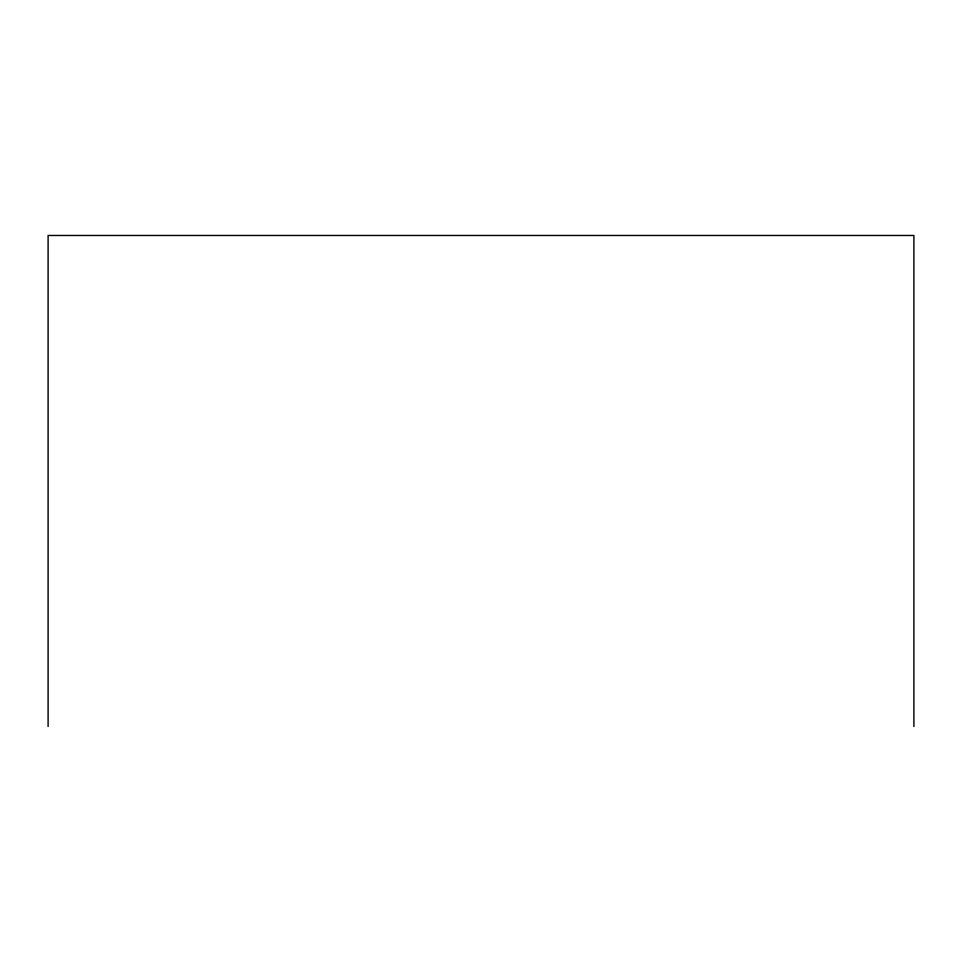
<?xml version="1.0" encoding="UTF-8"?>
<svg xmlns="http://www.w3.org/2000/svg" width="962" height="962" viewBox="0 0 962 962"><rect width="100%" height="100%" fill="white"/><g stroke="black" fill="none" stroke-linecap="round" stroke-linejoin="round"><path stroke-width="1.44" d="M913.9 726.526L913.9 235.474L48.1 235.474L48.1 726.526"/></g></svg>
